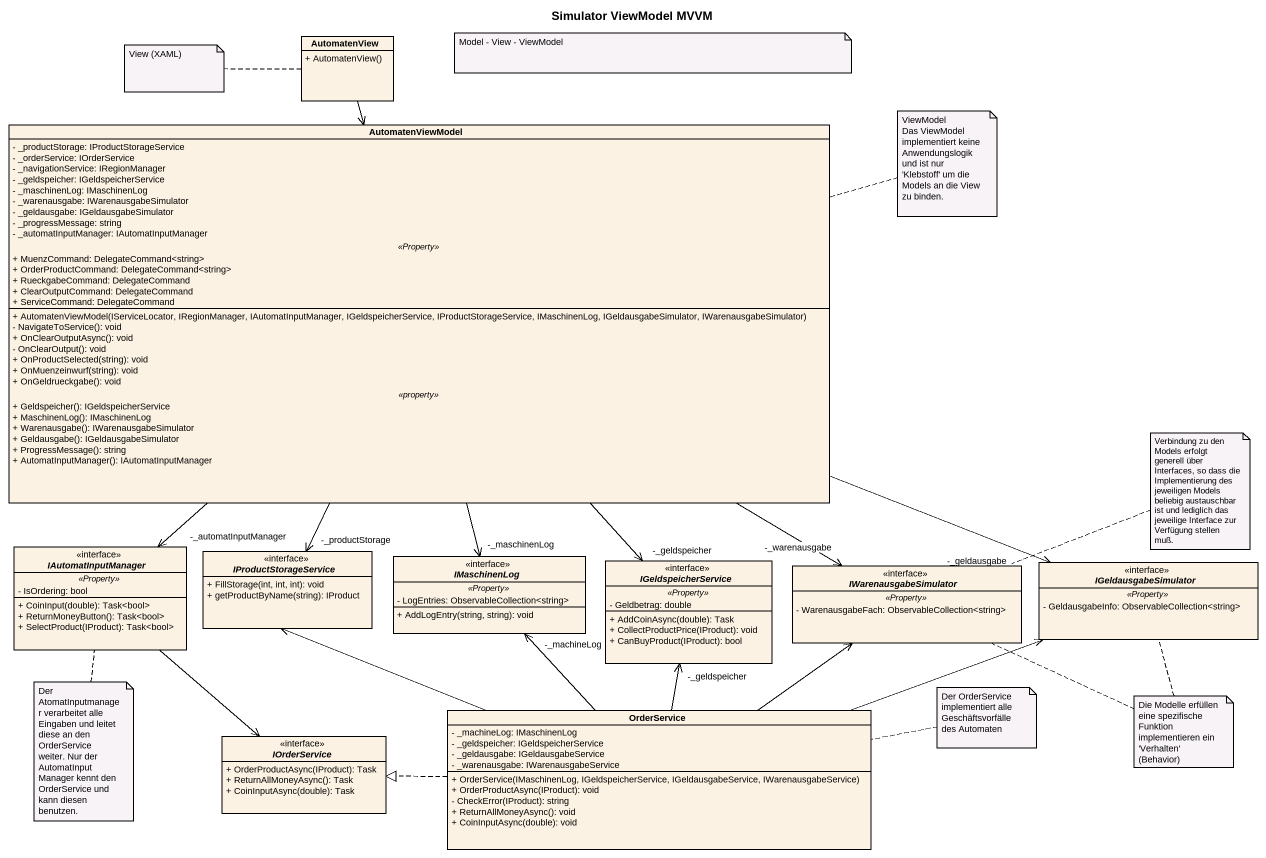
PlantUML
@startuml
title Simulator ViewModel MVVM
hide circle
hide empty members
skinparam classAttributeIconSize 0
class AutomatenView {
  + AutomatenView()
}
class AutomatenViewModel {
  - _productStorage: IProductStorageService
  - _orderService: IOrderService
  - _navigationService: IRegionManager
  - _geldspeicher: IGeldspeicherService
  - _maschinenLog: IMaschinenLog
  - _warenausgabe: IWarenausgabeSimulator
  - _geldausgabe: IGeldausgabeSimulator
  - _progressMessage: string
  - _automatInputManager: IAutomatInputManager
  .. <<Property>> ..
  + MuenzCommand: DelegateCommand<string>
  + OrderProductCommand: DelegateCommand<string>
  + RueckgabeCommand: DelegateCommand
  + ClearOutputCommand: DelegateCommand
  + ServiceCommand: DelegateCommand
  --
  + AutomatenViewModel(IServiceLocator, IRegionManager, IAutomatInputManager, IGeldspeicherService, IProductStorageService, IMaschinenLog, IGeldausgabeSimulator, IWarenausgabeSimulator)
  - NavigateToService(): void
  + OnClearOutputAsync(): void
  - OnClearOutput(): void
  + OnProductSelected(string): void
  + OnMuenzeinwurf(string): void
  + OnGeldrueckgabe(): void
  .. <<property>> ..
  + Geldspeicher(): IGeldspeicherService
  + MaschinenLog(): IMaschinenLog
  + Warenausgabe(): IWarenausgabeSimulator
  + Geldausgabe(): IGeldausgabeSimulator
  + ProgressMessage(): string
  + AutomatInputManager(): IAutomatInputManager
}
interface IAutomatInputManager <<interface>> {
  .. <<Property>> ..
  - IsOrdering: bool
  --
  + CoinInput(double): Task<bool>
  + ReturnMoneyButton(): Task<bool>
  + SelectProduct(IProduct): Task<bool>
}
interface IProductStorageService <<interface>> {
  + FillStorage(int, int, int): void
  + getProductByName(string): IProduct
}
interface IMaschinenLog <<interface>> {
  .. <<Property>> ..
  - LogEntries: ObservableCollection<string>
  --
  + AddLogEntry(string, string): void
}
interface IGeldspeicherService <<interface>> {
  .. <<Property>> ..
  - Geldbetrag: double
  --
  + AddCoinAsync(double): Task
  + CollectProductPrice(IProduct): void
  + CanBuyProduct(IProduct): bool
}
interface IWarenausgabeSimulator <<interface>> {
  .. <<Property>> ..
  - WarenausgabeFach: ObservableCollection<string>
}
interface IGeldausgabeSimulator <<interface>> {
  .. <<Property>> ..
  - GeldausgabeInfo: ObservableCollection<string>
}
interface IOrderService <<interface>> {
  + OrderProductAsync(IProduct): Task
  + ReturnAllMoneyAsync(): Task
  + CoinInputAsync(double): Task
}
class OrderService {
  - _machineLog: IMaschinenLog
  - _geldspeicher: IGeldspeicherService
  - _geldausgabe: IGeldausgabeService
  - _warenausgabe: IWarenausgabeService
  + OrderService(IMaschinenLog, IGeldspeicherService, IGeldausgabeService, IWarenausgabeService)
  + OrderProductAsync(IProduct): void
  - CheckError(IProduct): string
  + ReturnAllMoneyAsync(): void
  + CoinInputAsync(double): void
}
AutomatenView --> AutomatenViewModel
AutomatenViewModel --> "-_automatInputManager" IAutomatInputManager
AutomatenViewModel --> "-_productStorage" IProductStorageService
AutomatenViewModel --> "-_maschinenLog" IMaschinenLog
AutomatenViewModel --> "-_geldspeicher" IGeldspeicherService
AutomatenViewModel -right-> "-_warenausgabe" IWarenausgabeSimulator
AutomatenViewModel -right-> "-_geldausgabe" IGeldausgabeSimulator
IAutomatInputManager --> IOrderService
OrderService -left-> IProductStorageService
OrderService -up-> "-_machineLog" IMaschinenLog
OrderService -up-> "-_geldspeicher" IGeldspeicherService
OrderService -up-> IWarenausgabeSimulator
OrderService -right-> IGeldausgabeSimulator
OrderService .left.|> IOrderService
note as N1
  Model - View - ViewModel
end note
note left of AutomatenView : View (XAML)
note right of AutomatenViewModel
  ViewModel
  Das ViewModel implementiert keine Anwendungslogik und ist nur
  ~'Klebstoff' um die Models an die View zu binden.
end note
note right of IWarenausgabeSimulator : Verbindung zu den Models erfolgt generell über Interfaces, so dass die Implementierung des jeweiligen Models beliebig austauschbar ist und lediglich das jeweilige Interface zur Verfügung stellen muß.
note bottom of IAutomatInputManager : Der AtomatInputmanager verarbeitet alle Eingaben und leitet diese an den OrderService weiter. Nur der AutomatInputManager kennt den OrderService und kann diesen benutzen.
note right of OrderService : Der OrderService implementiert alle Geschäftsvorfälle des Automaten
note as N7
  Die Modelle erfüllen eine spezifische Funktion implementieren ein 'Verhalten' (Behavior)
end note
N7 .. IGeldausgabeSimulator
N7 .. IWarenausgabeSimulator
@enduml
